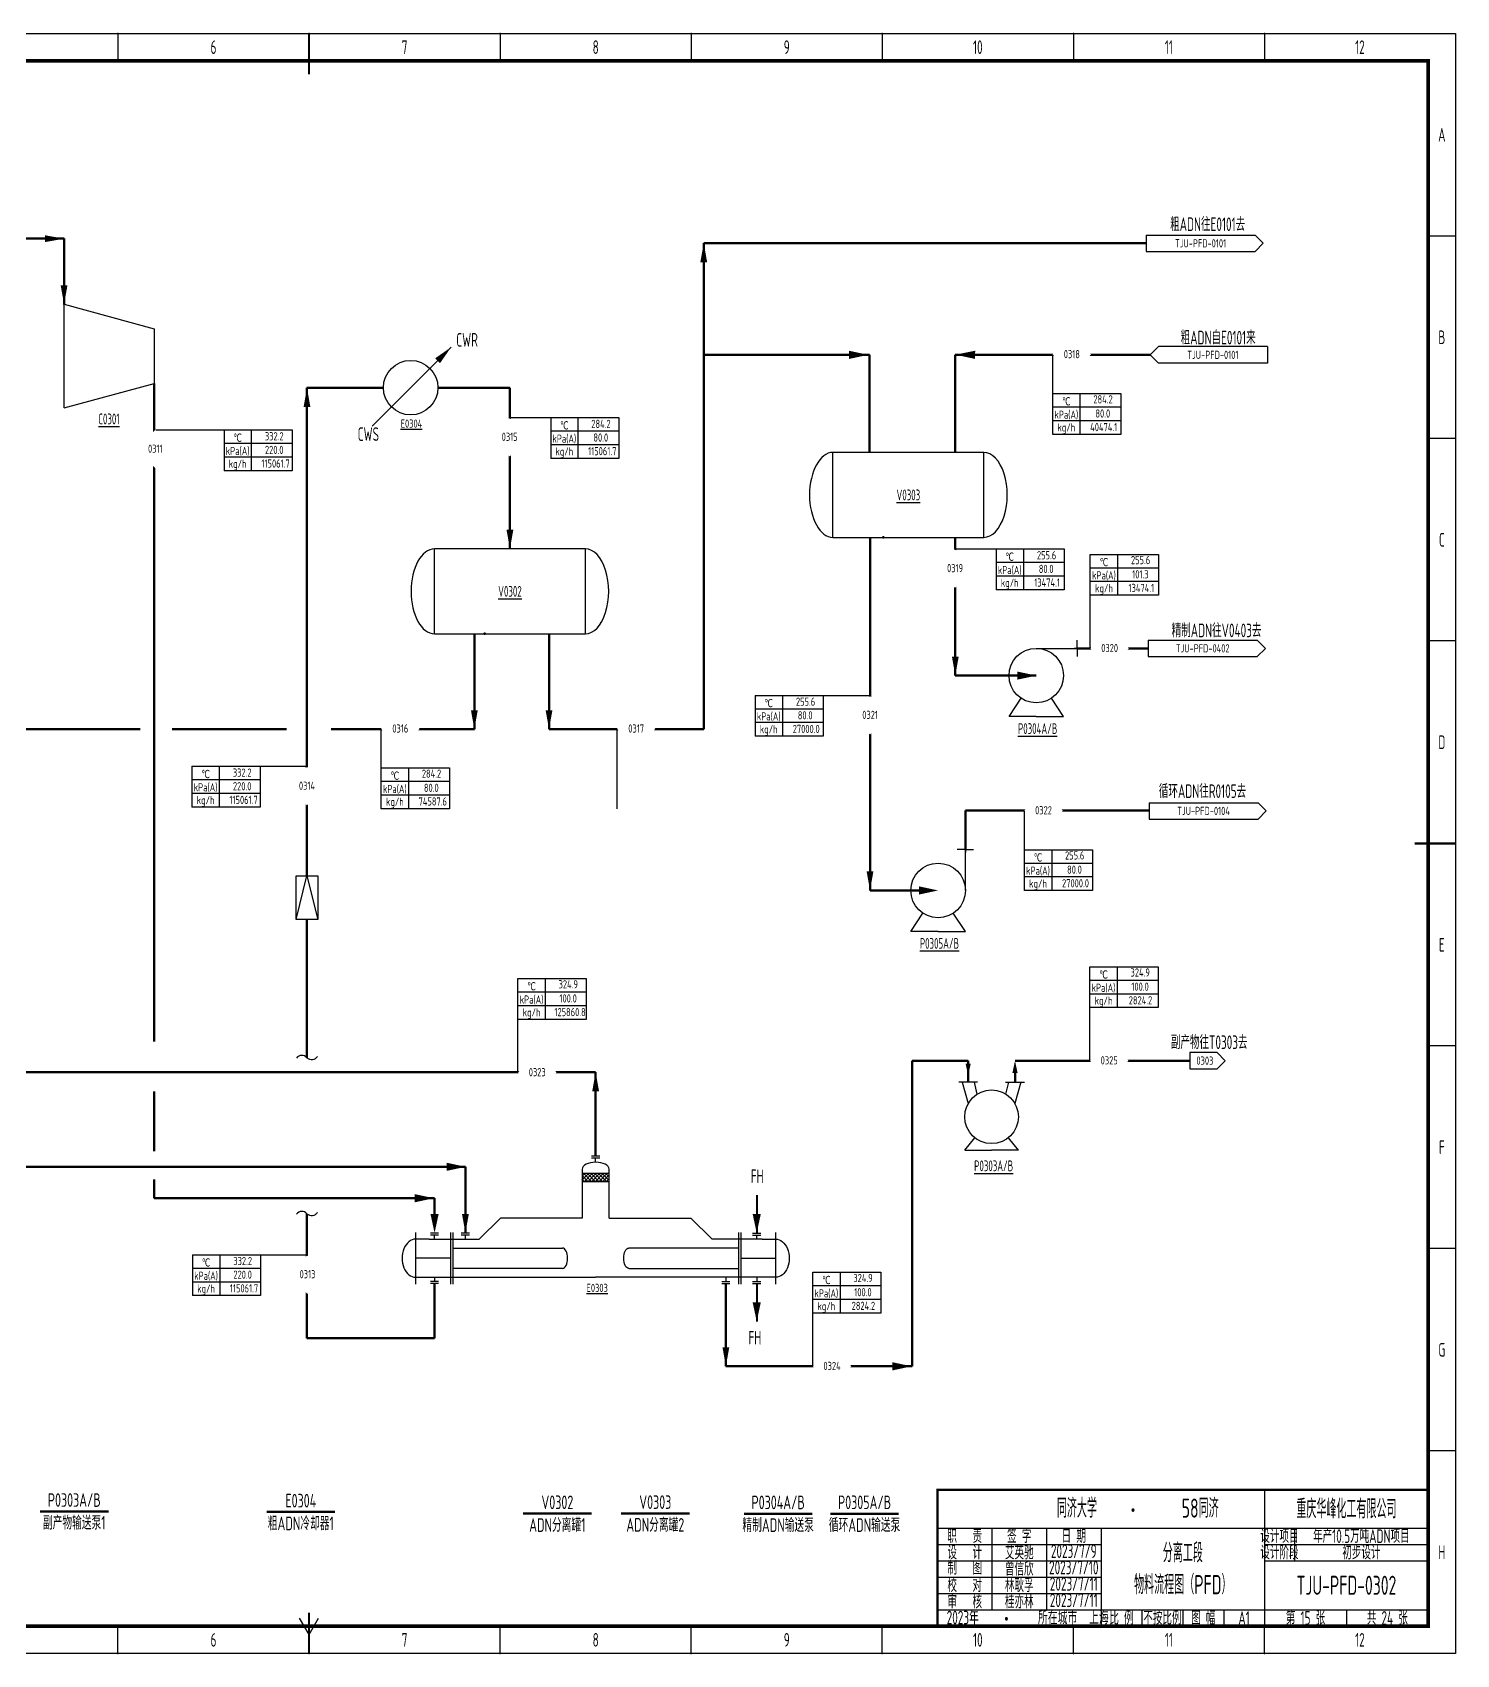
# Model space of a CAD drawing. Header units: millimetres. Extents: x 442 to 10185, y 1370 to 5122.
# Drawn here: x 2378 to 2900, y 2166 to 2761 of the extents above; entities that cross this region are included whole.
import ezdxf

# ---------------------------------------------------------------- set-up
doc = ezdxf.new("R2010")
doc.units = ezdxf.units.MM
doc.set_wipeout_variables(frame=1)
for name, color, linetype, lineweight in [('01-主物流线-粗实线', 132, 'Continuous', 80), ('03-设备外轮廓线-细实线', 7, 'Continuous', 25), ('04-设备内部件-细实线', 181, 'Continuous', 25), ('05-图框与标题栏', 7, 'Continuous', 25), ('05-设备外轮廓线', 7, 'Continuous', 25), ('06-公用工程-中、低压蒸汽与凝水回管', 14, 'Continuous', 40), ('06-箭头', 7, 'Continuous', 25), ('07-箭头', 7, 'Continuous', 25), ('08-进出物流标志', 7, 'Continuous', 25), ('09-文本', 7, 'Continuous', 25), ('10-流股代号', 21, 'Continuous', 25), ('11-阀门与管件', 102, 'Continuous', 25), ('12-设备位号线', 7, 'Continuous', 80), ('14-箭头', 7, 'Continuous', 25), ('15-物流表及物流信息标识', 7, 'Continuous', 25), ('16-其他', 7, 'Continuous', 25), ('17-文字（修改）', 7, 'Continuous', 15)]:
    doc.layers.add(name, color=color, linetype=linetype, lineweight=lineweight)
doc.layers.add('TITLE', color=7, linetype='Continuous')
doc.styles.add('3-gbcbig', font='gbenor.shx', dxfattribs={"width": 0.7, "height": 3, "bigfont": 'gbcbig.shx'})
doc.styles.add('5-gbcbig', font='gbenor.shx', dxfattribs={"width": 0.7, "height": 5, "bigfont": 'gbcbig.shx'})
doc.styles.add('7-gbcbig', font='gbenor.shx', dxfattribs={"width": 0.7, "height": 7, "bigfont": 'gbcbig.shx'})
doc.styles.get("Standard").update_dxf_attribs({"font": 'arial.ttf'})

# ---------------------------------------------------------------- blocks, each defined once
blk = doc.blocks.new('箭头')
at = {"layer": '07-箭头'}
blk.add_lwpolyline([(0, 0, 0, 2.5, 0), (-7, 0, 2.5, 2.5, 0)], format="xyseb", dxfattribs=at)

msp = doc.modelspace()

# ---------------------------------------------------------------- hatches: boundary and pattern name
at = {"layer": '04-设备内部件-细实线'}
h = msp.add_hatch(dxfattribs=at)
h.set_pattern_fill('ANSI37', color=256, scale=0.300018)
h.set_pattern_definition([(45, (2381.939, 1580.8853), (-0.6735603, 0.6735603), []), (135, (2381.939, 1580.8853), (-0.6735603, -0.6735603), [])])
h.paths.add_polyline_path([(2589.07, 2342.2), (2579.17, 2342.2), (2579.17, 2339.2), (2589.07, 2339.2)])

# ---------------------------------------------------------------- linework, layer by layer
for p, q in [((2671.14, 2575.48), (2726.51, 2575.48)), ((2525, 2540.12), (2580.36, 2540.12)), ((2760.74, 2534.79), (2759.61, 2534.79)), ((2719.73, 2461.01), (2719.73, 2459.89)), ((2812.06, 2386.56), (2802.06, 2386.56)), ((2802.06, 2386.56), (2802.06, 2380.56)), ((2815.06, 2383.56), (2812.06, 2386.56)), ((2802.06, 2380.56), (2812.06, 2380.56)), ((2812.06, 2380.56), (2815.06, 2383.56)), ((2724.23, 2375.69), (2717.29, 2375.69)), ((2718.58, 2375.68), (2720.82, 2367.94)), ((2724.1, 2371.35), (2723.09, 2375.68)), ((2734.48, 2375.69), (2741.41, 2375.69)), ((2734.6, 2371.35), (2735.62, 2375.68)), ((2740.12, 2375.68), (2737.88, 2367.94))]:
    msp.add_line(p, q)
for points in [[(2716.04, 2642.47, 0, 3, 0), (2723.32, 2642.41, 3, 3, 0)], [(2745.76, 2524.79, 0, 3, 0), (2738.76, 2524.79, 3, 3, 0)], [(2709.73, 2446.01, 0, 3, 0), (2702.73, 2446.01, 3, 3, 0)]]:
    msp.add_lwpolyline(points, format="xyseb")
at = {"layer": '01-主物流线-粗实线'}
for p, q in [((2253.52, 2685.01), (2389.14, 2685.01)), ((2389.14, 2685.01), (2389.14, 2660.92)), ((2623.77, 2600.74), (2623.77, 2683.38)), ((2623.77, 2683.38), (2785.88, 2683.38)), ((2623.77, 2642.41), (2684.61, 2642.41)), ((2684.61, 2642.41), (2684.61, 2606.62)), ((2787.52, 2642.41), (2716.04, 2642.41)), ((2716.04, 2642.41), (2716.04, 2606.62)), ((2422.13, 2631.94), (2422.13, 2390.57)), ((2478.24, 2630.31), (2506.28, 2630.31)), ((2478.24, 2451.41), (2478.24, 2630.31)), ((2526.28, 2630.36), (2552.68, 2630.35)), ((2552.68, 2571.26), (2552.68, 2630.35)), ((2623.77, 2505.11), (2623.77, 2600.74)), ((2684.76, 2575.48), (2684.76, 2446.01)), ((2716.04, 2575.48), (2716.04, 2524.79)), ((2539.63, 2540.12), (2539.63, 2505.11)), ((2567.02, 2540.12), (2567.02, 2505.11)), ((2760.74, 2534.79), (2786.78, 2534.79)), ((2716.04, 2524.79), (2745.74, 2524.79)), ((2755.74, 2524.88), (2755.74, 2524.88)), ((2755.74, 2524.86), (2755.78, 2524.86)), ((2417.04, 2505.11), (2354.34, 2505.11)), ((2470.72, 2505.11), (2428.81, 2505.11)), ((2433.97, 2505.11), (2428.81, 2505.11)), ((2539.63, 2505.11), (2487.08, 2505.11)), ((2567.02, 2505.11), (2623.77, 2505.11)), ((2719.73, 2461.01), (2719.73, 2475.29)), ((2719.73, 2475.29), (2787.11, 2475.29)), ((2684.76, 2446.01), (2702.73, 2446.01)), ((2719.73, 2446.1), (2719.73, 2446.1)), ((2719.73, 2446.08), (2719.77, 2446.08)), ((2478.24, 2384.68), (2478.24, 2435.41)), ((2584.12, 2379.39), (2299.97, 2379.39)), ((2584.12, 2348.58), (2584.12, 2379.39)), ((2700.27, 2383.56), (2720.76, 2383.56)), ((2700.27, 2271.52), (2700.27, 2383.56)), ((2720.76, 2375.69), (2720.76, 2383.56)), ((2737.94, 2383.56), (2802.06, 2383.56)), ((2737.94, 2375.69), (2737.94, 2380.58)), ((2422.13, 2372.23), (2422.13, 2350.36)), ((2253.52, 2344.68), (2536.35, 2344.68)), ((2536.35, 2320.4), (2536.35, 2344.68)), ((2422.13, 2340.05), (2422.13, 2333.16)), ((2422.13, 2333.16), (2525.04, 2333.16)), ((2525.04, 2333.16), (2525.04, 2327.4)), ((2478.24, 2281.84), (2478.24, 2327.47)), ((2525.04, 2301.9), (2525.04, 2281.84)), ((2631.89, 2301.84), (2631.89, 2271.52)), ((2525.04, 2281.84), (2478.24, 2281.84)), ((2631.89, 2271.52), (2700.27, 2271.52))]:
    msp.add_line(p, q, dxfattribs=at)
for p in [(2689.6, 2575.48), (2543.45, 2540.12)]:
    msp.add_point(p, dxfattribs=at)
at = {"layer": '03-设备外轮廓线-细实线'}
for p, q in [((2389.13, 2622.94), (2389.13, 2660.94)), ((2389.13, 2660.94), (2422.13, 2651.94)), ((2422.13, 2651.94), (2422.13, 2631.94)), ((2389.13, 2622.94), (2422.13, 2631.94)), ((2726.51, 2606.62), (2671.14, 2606.62)), ((2580.36, 2571.26), (2525, 2571.26)), ((2745.74, 2534.79), (2760.74, 2534.79)), ((2760.74, 2534.79), (2760.74, 2537.79)), ((2760.74, 2534.79), (2760.74, 2531.79)), ((2735.74, 2509.79), (2740.19, 2516.47)), ((2755.74, 2509.79), (2751.28, 2516.47)), ((2745.74, 2509.79), (2735.74, 2509.79)), ((2745.74, 2509.79), (2755.74, 2509.79)), ((2719.73, 2461.01), (2716.73, 2461.01)), ((2719.73, 2446.01), (2719.73, 2461.01)), ((2719.73, 2461.01), (2722.73, 2461.01)), ((2699.73, 2431.01), (2704.18, 2437.69)), ((2719.73, 2431.01), (2715.27, 2437.69)), ((2709.73, 2431.01), (2699.73, 2431.01)), ((2709.73, 2431.01), (2719.73, 2431.01)), ((2719.51, 2350.72), (2723.2, 2355.34)), ((2719.51, 2350.72), (2729.35, 2350.72)), ((2739.19, 2350.72), (2729.35, 2350.72)), ((2739.19, 2350.72), (2735.5, 2355.34)), ((2579.17, 2343.85), (2579.17, 2325.85)), ((2585.62, 2348.58), (2582.62, 2348.58)), ((2585.62, 2347.83), (2582.62, 2347.83)), ((2584.12, 2346.33), (2584.12, 2347.83)), ((2589.07, 2325.85), (2589.07, 2343.85)), ((2541.42, 2318.15), (2549.22, 2325.85)), ((2579.17, 2325.85), (2549.17, 2325.85)), ((2589.07, 2325.85), (2619.07, 2325.85)), ((2626.82, 2318.15), (2619.02, 2325.85)), ((2518.1, 2320.59), (2518.1, 2301.66)), ((2526.54, 2320.4), (2523.54, 2320.4)), ((2530.9, 2320.59), (2530.9, 2301.66)), ((2531.7, 2320.59), (2531.7, 2301.66)), ((2537.85, 2320.4), (2534.85, 2320.4)), ((2636.54, 2320.59), (2636.54, 2301.66)), ((2637.34, 2320.59), (2637.34, 2301.66)), ((2641.7, 2320.4), (2644.7, 2320.4)), ((2650.14, 2320.59), (2650.14, 2301.66)), ((2523.1, 2318.15), (2518.1, 2318.15)), ((2523.1, 2318.15), (2541.42, 2318.15)), ((2526.54, 2319.65), (2523.54, 2319.65)), ((2525.04, 2318.15), (2525.04, 2319.65)), ((2537.85, 2319.65), (2534.85, 2319.65)), ((2536.35, 2318.15), (2536.35, 2319.65)), ((2645.14, 2318.15), (2626.82, 2318.15)), ((2641.7, 2319.65), (2644.7, 2319.65)), ((2643.2, 2318.15), (2643.2, 2319.65)), ((2645.14, 2318.15), (2650.14, 2318.15)), ((2518.1, 2304.15), (2584.12, 2304.15)), ((2526.54, 2302.65), (2523.54, 2302.65)), ((2526.54, 2301.9), (2523.54, 2301.9)), ((2525.04, 2304.15), (2525.04, 2302.65)), ((2650.14, 2304.15), (2584.12, 2304.15)), ((2630.39, 2302.59), (2633.39, 2302.59)), ((2631.89, 2304.09), (2631.89, 2302.59)), ((2641.7, 2302.65), (2644.7, 2302.65)), ((2641.7, 2301.9), (2644.7, 2301.9)), ((2643.2, 2304.15), (2643.2, 2302.65)), ((2630.39, 2301.84), (2633.39, 2301.84))]:
    msp.add_line(p, q, dxfattribs=at)
for centre, radius in [((2745.74, 2524.79), 10), ((2709.73, 2446.01), 10), ((2729.35, 2363.02), 9.84)]:
    msp.add_circle(centre, radius, dxfattribs=at)
for centre, major_axis, ratio, start_param, end_param in [((2671.14, 2591.05), (0, -15.57), 0.550347, 3.141593, 6.283185), ((2726.51, 2591.05), (0, -15.57), 0.550347, 0, 3.141593), ((2525, 2555.69), (0, -15.57), 0.550347, 3.141593, 6.283185), ((2580.36, 2555.69), (0, -15.57), 0.550347, 0, 3.141593), ((2584.12, 2343.85), (-4.95, 0), 0.5, 3.141593, 6.283185), ((2518.1, 2311.15), (0, 7), 0.714286, 0, 3.141593)]:
    msp.add_ellipse(centre, major_axis=major_axis, ratio=ratio, start_param=start_param, end_param=end_param, dxfattribs=at)
at = {"layer": '03-设备外轮廓线-细实线', "extrusion": (0, 0, -1)}
msp.add_ellipse((2650.14, 2311.15), major_axis=(0, 7), ratio=0.714286, start_param=0, end_param=3.141593, dxfattribs=at)
at = {"layer": '04-设备内部件-细实线'}
for p, q in [((2671.14, 2575.48), (2671.14, 2606.62)), ((2726.51, 2575.48), (2726.51, 2606.62)), ((2525, 2540.12), (2525, 2571.26)), ((2580.36, 2540.12), (2580.36, 2571.26)), ((2589.07, 2342.2), (2579.17, 2342.2)), ((2589.07, 2339.2), (2579.17, 2339.2)), ((2531.7, 2314.9), (2571.95, 2314.9)), ((2636.54, 2314.9), (2596.28, 2314.9)), ((2530.9, 2311.15), (2518.1, 2311.15)), ((2637.34, 2311.15), (2650.14, 2311.15)), ((2571.95, 2307.4), (2531.7, 2307.4)), ((2596.28, 2307.4), (2636.54, 2307.4))]:
    msp.add_line(p, q, dxfattribs=at)
msp.add_ellipse((2571.95, 2311.15), major_axis=(0, 3.75), ratio=0.5, start_param=3.141593, end_param=6.283185, dxfattribs=at)
at = {"layer": '04-设备内部件-细实线', "extrusion": (0, 0, -1)}
msp.add_ellipse((2596.28, 2311.15), major_axis=(0, 3.75), ratio=0.5, start_param=3.141593, end_param=6.283185, dxfattribs=at)
at = {"layer": '05-图框与标题栏'}
for p, q in [((2408.92, 2760.23), (2408.92, 2750.23)), ((2549.09, 2760.23), (2549.09, 2750.23)), ((2619.17, 2760.23), (2619.17, 2750.23)), ((2689.25, 2760.23), (2689.25, 2750.23)), ((2759.34, 2760.23), (2759.34, 2750.23)), ((2829.42, 2760.23), (2829.42, 2750.23)), ((2899.5, 2685.98), (2889.5, 2685.98)), ((2899.5, 2611.73), (2889.5, 2611.73)), ((2899.5, 2537.48), (2889.5, 2537.48)), ((2899.5, 2388.98), (2889.5, 2388.98)), ((2899.5, 2314.73), (2889.5, 2314.73)), ((2899.5, 2240.48), (2889.5, 2240.48)), ((2829.5, 2226.23), (2829.5, 2176.23)), ((2709.5, 2212.23), (2889.5, 2212.23)), ((2729.5, 2212.23), (2729.5, 2182.23)), ((2749.5, 2212.23), (2749.5, 2182.23)), ((2769.5, 2212.23), (2769.5, 2176.23)), ((2840.5, 2212.23), (2840.5, 2200.23)), ((2709.5, 2206.23), (2769.5, 2206.23)), ((2829.5, 2206.23), (2889.5, 2206.23)), ((2709.5, 2200.23), (2769.5, 2200.23)), ((2829.5, 2200.23), (2889.5, 2200.23)), ((2709.5, 2194.23), (2769.5, 2194.23)), ((2709.5, 2188.23), (2769.5, 2188.23)), ((2479, 2173.23), (2475.54, 2179.23)), ((2479, 2173.23), (2482.47, 2179.23)), ((2709.5, 2182.23), (2889.5, 2182.23)), ((2784.5, 2182.23), (2784.5, 2176.23)), ((2799.5, 2182.23), (2799.5, 2176.23)), ((2814.5, 2182.23), (2814.5, 2176.23)), ((2859.5, 2182.23), (2859.5, 2176.23)), ((2408.92, 2166.23), (2408.92, 2176.23)), ((2549.09, 2166.23), (2549.09, 2176.23)), ((2619.17, 2166.23), (2619.17, 2176.23)), ((2689.25, 2166.23), (2689.25, 2176.23)), ((2759.34, 2166.23), (2759.34, 2176.23)), ((2829.42, 2166.23), (2829.42, 2176.23))]:
    msp.add_line(p, q, dxfattribs=at)
at = {"layer": '05-图框与标题栏', "const_width": 0.8}
for points in [[(2479, 2760.23), (2479, 2745.23)], [(2899.5, 2463.23), (2884.5, 2463.23)], [(2889.5, 2226.23), (2709.5, 2226.23), (2709.5, 2176.23)], [(2479, 2166.23), (2479, 2181.23)]]:
    msp.add_lwpolyline(points, dxfattribs=at)
at = {"layer": '05-图框与标题栏', "const_width": 1.4}
msp.add_lwpolyline([(2083.5, 2750.23), (2083.5, 2176.23), (2889.5, 2176.23), (2889.5, 2750.23)], close=True, dxfattribs=at)
at = {"layer": '05-图框与标题栏'}
for p in [(2408.92, 2760.23), (2408.92, 2760.23), (2408.92, 2760.23), (2479, 2760.23), (2479, 2760.23), (2479, 2760.23), (2549.09, 2760.23), (2549.09, 2760.23), (2549.09, 2760.23), (2619.17, 2760.23), (2619.17, 2760.23), (2619.17, 2760.23), (2689.25, 2760.23), (2689.25, 2760.23), (2689.25, 2760.23), (2759.34, 2760.23), (2759.34, 2760.23), (2759.34, 2760.23), (2829.42, 2760.23), (2829.42, 2760.23), (2829.42, 2760.23), (2899.5, 2685.98), (2899.5, 2611.73), (2899.5, 2537.48), (2899.5, 2463.23), (2899.5, 2388.98), (2899.5, 2314.73), (2899.5, 2240.48), (2408.92, 2166.23), (2479, 2166.23), (2549.09, 2166.23), (2619.17, 2166.23), (2689.25, 2166.23), (2759.34, 2166.23), (2829.42, 2166.23)]:
    msp.add_point(p, dxfattribs=at)
at = {"layer": '05-设备外轮廓线'}
msp.add_line((2531.12, 2645.22), (2502.13, 2616.23), dxfattribs=at)
msp.add_lwpolyline([(2531.12, 2645.22, 0, 2.5, 0), (2526.17, 2640.27, 2.5, 2.5, 0)], format="xyseb", dxfattribs=at)
msp.add_circle((2516.28, 2630.38), 10, dxfattribs=at)
at = {"layer": '06-公用工程-中、低压蒸汽与凝水回管'}
for p, q in [((2643.2, 2334.29), (2643.2, 2320.4)), ((2643.2, 2301.9), (2643.2, 2288.01))]:
    msp.add_line(p, q, dxfattribs=at)
at = {"layer": '06-箭头'}
for points in [[(2684.08, 2642.41, 0, 3, 0), (2677.08, 2642.41, 3, 3, 0)], [(2720.76, 2378.09, 0, 1.91, 0), (2720.76, 2382.55, 1.91, 1.91, 0)], [(2737.94, 2383.56, 0, 1.91, 0), (2737.94, 2379.1, 1.91, 1.91, 0)], [(2536.43, 2344.68, 0, 3, 0), (2529.43, 2344.68, 3, 3, 0)], [(2524.76, 2333.16, 0, 3, 0), (2517.76, 2333.16, 3, 3, 0)], [(2699.98, 2271.52, 0, 3, 0), (2692.98, 2271.52, 3, 3, 0)]]:
    msp.add_lwpolyline(points, format="xyseb", dxfattribs=at)
at = {"layer": '08-进出物流标志'}
for p, q in [((2786, 2686.32), (2826, 2686.32)), ((2786, 2686.32), (2786, 2680.32)), ((2829, 2683.32), (2826, 2686.32)), ((2829, 2683.32), (2826, 2680.32)), ((2786, 2680.32), (2826, 2680.32)), ((2787.52, 2642.41), (2790.52, 2645.41)), ((2787.52, 2642.41), (2790.52, 2639.41)), ((2830.52, 2645.41), (2790.52, 2645.41)), ((2830.52, 2645.41), (2830.52, 2639.41)), ((2830.52, 2639.41), (2790.52, 2639.41)), ((2786.78, 2537.79), (2826.78, 2537.79)), ((2786.78, 2537.79), (2786.78, 2531.79)), ((2829.78, 2534.79), (2826.78, 2537.79)), ((2829.78, 2534.79), (2826.78, 2531.79)), ((2786.78, 2531.79), (2826.78, 2531.79)), ((2787.11, 2478.19), (2827.11, 2478.19)), ((2787.11, 2478.19), (2787.11, 2472.19)), ((2830.11, 2475.19), (2827.11, 2478.19)), ((2830.11, 2475.19), (2827.11, 2472.19)), ((2787.11, 2472.19), (2827.11, 2472.19))]:
    msp.add_line(p, q, dxfattribs=at)
at = {"layer": '11-阀门与管件'}
for p, q in [((2474.24, 2451.41), (2482.24, 2451.41)), ((2474.24, 2435.41), (2474.24, 2451.41)), ((2474.24, 2435.41), (2478.24, 2451.41)), ((2478.24, 2451.41), (2482.24, 2435.41)), ((2482.24, 2451.41), (2482.24, 2435.41)), ((2482.24, 2435.41), (2474.24, 2435.41))]:
    msp.add_line(p, q, dxfattribs=at)
at = {"layer": '12-设备位号线'}
for p, q in [((2405.39, 2218.33), (2380.39, 2218.33)), ((2488.47, 2218.1), (2463.47, 2218.1)), ((2582.58, 2217.51), (2557.58, 2217.51)), ((2618.5, 2217.57), (2593.5, 2217.57)), ((2663.57, 2217.48), (2638.57, 2217.48)), ((2695.26, 2217.48), (2670.26, 2217.48))]:
    msp.add_line(p, q, dxfattribs=at)
at = {"layer": '14-箭头'}
for points in [[(2525.04, 2320.4, 0, 3, 0), (2525.04, 2327.4, 3, 3, 0)], [(2643.2, 2320.4, 0, 3, 0), (2643.2, 2327.4, 3, 3, 0)], [(2643.2, 2288.01, 0, 3, 0), (2643.2, 2295.01, 3, 3, 0)]]:
    msp.add_lwpolyline(points, format="xyseb", dxfattribs=at)
at = {"layer": '15-物流表及物流信息标识'}
for p, q in [((2751.78, 2628.2), (2776.78, 2628.2)), ((2776.78, 2623.2), (2751.78, 2623.2)), ((2761.78, 2628.2), (2761.78, 2613.2)), ((2776.78, 2628.2), (2776.78, 2613.2)), ((2567.64, 2619.39), (2567.64, 2604.39)), ((2567.64, 2619.39), (2592.64, 2619.39)), ((2577.64, 2619.39), (2577.64, 2604.39)), ((2592.64, 2619.39), (2592.64, 2604.39)), ((2776.78, 2618.2), (2751.78, 2618.2)), ((2447.81, 2614.86), (2447.81, 2599.86)), ((2447.81, 2614.86), (2472.81, 2614.86)), ((2457.81, 2614.86), (2457.81, 2599.86)), ((2472.81, 2614.86), (2472.81, 2599.86)), ((2592.64, 2614.39), (2567.64, 2614.39)), ((2776.78, 2613.2), (2751.78, 2613.2)), ((2472.81, 2609.86), (2447.81, 2609.86)), ((2592.64, 2609.39), (2567.64, 2609.39)), ((2472.81, 2604.86), (2447.81, 2604.86)), ((2472.81, 2599.86), (2447.81, 2599.86)), ((2592.64, 2604.39), (2567.64, 2604.39)), ((2731.01, 2571.22), (2731.01, 2556.22)), ((2731.01, 2571.22), (2756.01, 2571.22)), ((2741.01, 2571.22), (2741.01, 2556.22)), ((2756.01, 2571.22), (2756.01, 2556.22)), ((2756.01, 2566.22), (2731.01, 2566.22)), ((2765.57, 2569.24), (2790.57, 2569.24)), ((2790.57, 2564.24), (2765.57, 2564.24)), ((2775.57, 2569.24), (2775.57, 2554.24)), ((2790.57, 2569.24), (2790.57, 2554.24)), ((2756.01, 2561.22), (2731.01, 2561.22)), ((2790.57, 2559.24), (2765.57, 2559.24)), ((2756.01, 2556.22), (2731.01, 2556.22)), ((2790.57, 2554.24), (2765.57, 2554.24)), ((2642.61, 2517.54), (2642.61, 2502.54)), ((2652.61, 2517.54), (2652.61, 2502.54)), ((2667.61, 2517.54), (2667.61, 2502.54)), ((2667.61, 2512.54), (2642.61, 2512.54)), ((2667.61, 2507.54), (2642.61, 2507.54)), ((2667.61, 2502.54), (2642.61, 2502.54)), ((2436.06, 2491.53), (2436.06, 2476.53)), ((2461.06, 2486.53), (2436.06, 2486.53)), ((2446.06, 2491.53), (2446.06, 2476.53)), ((2461.06, 2491.53), (2461.06, 2476.53)), ((2505.47, 2490.93), (2530.47, 2490.93)), ((2515.47, 2490.93), (2515.47, 2475.93)), ((2530.47, 2490.93), (2530.47, 2475.93)), ((2461.06, 2481.53), (2436.06, 2481.53)), ((2530.47, 2485.93), (2505.47, 2485.93)), ((2530.47, 2480.93), (2505.47, 2480.93)), ((2461.06, 2476.53), (2436.06, 2476.53)), ((2530.47, 2475.93), (2505.47, 2475.93)), ((2741.39, 2460.95), (2766.39, 2460.95)), ((2751.39, 2460.95), (2751.39, 2445.95)), ((2766.39, 2460.95), (2766.39, 2445.95)), ((2766.39, 2455.95), (2741.39, 2455.95)), ((2766.39, 2450.95), (2741.39, 2450.95)), ((2766.39, 2445.95), (2741.39, 2445.95)), ((2765.4, 2418.03), (2790.4, 2418.03)), ((2775.4, 2418.03), (2775.4, 2403.03)), ((2790.4, 2418.03), (2790.4, 2403.03)), ((2555.62, 2413.71), (2580.62, 2413.71)), ((2565.62, 2413.71), (2565.62, 2398.71)), ((2580.62, 2413.71), (2580.62, 2398.71)), ((2790.4, 2413.03), (2765.4, 2413.03)), ((2580.62, 2408.71), (2555.62, 2408.71)), ((2580.62, 2403.71), (2555.62, 2403.71)), ((2790.4, 2408.03), (2765.4, 2408.03)), ((2790.4, 2403.03), (2765.4, 2403.03)), ((2580.62, 2398.71), (2555.62, 2398.71)), ((2436.23, 2312.43), (2436.23, 2297.43)), ((2446.23, 2312.43), (2446.23, 2297.43)), ((2461.23, 2312.43), (2461.23, 2297.43)), ((2461.23, 2307.43), (2436.23, 2307.43)), ((2461.23, 2302.43), (2436.23, 2302.43)), ((2663.75, 2306), (2688.75, 2306)), ((2673.75, 2306), (2673.75, 2291)), ((2688.75, 2306), (2688.75, 2291)), ((2461.23, 2297.43), (2436.23, 2297.43)), ((2688.75, 2301), (2663.75, 2301)), ((2688.75, 2296), (2663.75, 2296)), ((2688.75, 2291), (2663.75, 2291))]:
    msp.add_line(p, q, dxfattribs=at)
at = {"layer": '16-其他'}
for centre, start, end in [((2476.36, 2382.99), 42.00113, 142.00113), ((2479.97, 2386.53), 227.00113, 327.00113), ((2476.36, 2325.78), 42.00113, 142.00113), ((2479.97, 2329.32), 227.00113, 327.00113)]:
    msp.add_arc(centre, 2.53, start, end, dxfattribs=at)
at = {"layer": 'TITLE'}
for p, q in [((2058.5, 2760.23), (2899.5, 2760.23)), ((2899.5, 2760.23), (2899.5, 2166.23)), ((2899.5, 2166.23), (2058.5, 2166.23))]:
    msp.add_line(p, q, dxfattribs=at)

# ---------------------------------------------------------------- block references
at = {"layer": '07-箭头'}
msp.add_blockref('箭头', (2389.14, 2685), dxfattribs=at)
for p, rotation in [((2623.77, 2683.38), 90), ((2389.14, 2660.92), 270), ((2478.24, 2630.26), 90), ((2552.68, 2571.26), 270), ((2716.04, 2524.79), 270), ((2539.63, 2505.11), 270), ((2567.02, 2505.11), 270), ((2684.76, 2446.01), 270), ((2584.12, 2379.39), 90), ((2536.35, 2320.4), 270), ((2631.89, 2271.52), 270)]:
    msp.add_blockref('箭头', p, dxfattribs=dict(at, rotation=rotation))

# ---------------------------------------------------------------- texts
at = {"color": 5, "char_height": 5, "width": 65.9276, "attachment_point": 5, "style": '5-gbcbig'}
for s, insert in [('CWR', (2536.97, 2647.91)), ('CWS', (2500.76, 2613.35))]:
    msp.add_mtext(s, dxfattribs=dict(at, insert=insert))
at = {"attachment_point": 5, "style": '3-gbcbig'}
for s, width, gutter_width, heights, insert, char_height in [('{\\LC0301}', 16.7749, 46.14, [16.01], (2405.6, 2618.91), 3.955), ('{\\LE0304}', 12.7249, 35, [12.14], (2516.56, 2617.2), 3), ('{\\LV0303}', 16.7749, 46.14, [16.01], (2698.82, 2591.05), 3.955), ('{\\LV0302}', 16.7749, 46.14, [16.01], (2552.68, 2555.69), 3.955), ('{\\LP0304A/B}', 16.7749, 46.14, [16.01], (2746.24, 2505.36), 3.9548), ('{\\LP0305A/B}', 16.7749, 46.14, [16.01], (2710.22, 2426.58), 3.9548), ('{\\LP0303A/B}', 16.7749, 46.14, [16.01], (2730.11, 2345.03), 3.9548), ('{\\LE0303}', 12.7249, 35, [12.14], (2584.68, 2300.28), 3)]:
    msp.add_mtext_dynamic_manual_height_columns(s, width=width, gutter_width=gutter_width, heights=heights, dxfattribs=dict(at, insert=insert, char_height=char_height))
at = {"color": 1, "char_height": 5, "width": 65.9276, "attachment_point": 5, "style": '5-gbcbig'}
for insert in [(2643.38, 2341.21), (2642.53, 2281.99)]:
    msp.add_mtext('FH', dxfattribs=dict(at, insert=insert))
at = {"layer": '05-图框与标题栏', "attachment_point": 5}
for s, width, heights, insert, char_height, style in [('6', 70.0833, [0], (2443.96, 2755.23), 5, '5-gbcbig'), ('7', 70.0833, [0], (2514.05, 2755.23), 5, '5-gbcbig'), ('8', 70.0833, [0], (2584.13, 2755.23), 5, '5-gbcbig'), ('9', 70.0833, [0], (2654.21, 2755.23), 5, '5-gbcbig'), ('10', 70.0833, [0], (2724.3, 2755.23), 5, '5-gbcbig'), ('11', 70.0833, [0], (2794.38, 2755.23), 5, '5-gbcbig'), ('12', 70.0833, [0], (2864.46, 2755.23), 5, '5-gbcbig'), ('A', 10, [0], (2894.5, 2723.1), 5, '5-gbcbig'), ('B', 10, [0], (2894.5, 2648.85), 5, '5-gbcbig'), ('C', 10, [0], (2894.5, 2574.6), 5, '5-gbcbig'), ('D', 10, [0], (2894.5, 2500.35), 5, '5-gbcbig'), ('E', 10, [0], (2894.5, 2426.1), 5, '5-gbcbig'), ('F', 10, [0], (2894.5, 2351.85), 5, '5-gbcbig'), ('G', 10, [0], (2894.5, 2277.6), 5, '5-gbcbig'), ('重庆华峰化工有限公司', 60, [0], (2859.5, 2219.23), 7, '7-gbcbig'), ('职   责', 20, [0], (2719.5, 2209.23), 5, '5-gbcbig'), ('签 字', 20, [0], (2739.5, 2209.23), 5, '5-gbcbig'), ('日 期', 20, [0], (2759.5, 2209.23), 5, '5-gbcbig'), ('设计项目', 15, [0], (2834.95, 2209.23), 5, '5-gbcbig'), ('设   计', 20, [0], (2719.5, 2203.23), 5, '5-gbcbig'), ('艾英驰', 20, [0], (2739.5, 2203.23), 5, '5-gbcbig'), ('2023/7/9', 20, [0], (2759.5, 2203.73), 5, '5-gbcbig'), ('设计阶段', 15, [0], (2834.95, 2203.23), 5, '5-gbcbig'), ('H', 10, [0], (2894.5, 2203.35), 5, '5-gbcbig'), ('制   图', 20, [0], (2719.5, 2197.59), 5, '5-gbcbig'), ('曾信欣', 20, [0], (2739.5, 2197.23), 5, '5-gbcbig'), ('2023/7/10', 20, [0], (2759.5, 2197.73), 5, '5-gbcbig'), ('校   对', 20, [0], (2719.5, 2191.23), 5, '5-gbcbig'), ('林耿孚', 20, [0], (2739.5, 2191.23), 5, '5-gbcbig'), ('2023/7/11', 20, [0], (2759.5, 2191.73), 5, '5-gbcbig'), ('TJU-PFD-0302', 60, [12.52], (2859.5, 2191.23), 7, '7-gbcbig'), ('审   核', 20, [0], (2719.5, 2185.23), 5, '5-gbcbig'), ('桂亦林', 20, [0], (2739.5, 2185.23), 5, '5-gbcbig'), ('2023/7/11', 20, [0], (2759.5, 2185.73), 5, '5-gbcbig'), ('比 例', 15, [0], (2777, 2179.23), 5, '5-gbcbig'), ('不按比例', 15, [0], (2792, 2179.23), 5, '5-gbcbig'), ('图 幅', 15, [0], (2807, 2179.23), 5, '5-gbcbig'), ('A1', 14.9167, [0], (2821.96, 2179.23), 5, '5-gbcbig'), ('第 15 张', 30, [0], (2844.5, 2179.23), 5, '5-gbcbig'), ('共 24 张', 30, [0], (2874.5, 2179.23), 5, '5-gbcbig'), ('6', 70.0833, [0], (2443.96, 2171.23), 5, '5-gbcbig'), ('7', 70.0833, [0], (2514.05, 2171.23), 5, '5-gbcbig'), ('8', 70.0833, [0], (2584.13, 2171.23), 5, '5-gbcbig'), ('9', 70.0833, [0], (2654.21, 2171.23), 5, '5-gbcbig'), ('10', 70.0833, [0], (2724.3, 2171.23), 5, '5-gbcbig'), ('11', 70.0833, [0], (2794.38, 2171.23), 5, '5-gbcbig'), ('12', 70.0833, [0], (2864.46, 2171.23), 5, '5-gbcbig')]:
    msp.add_mtext_dynamic_manual_height_columns(s, width=width, gutter_width=25, heights=heights, dxfattribs=dict(at, insert=insert, char_height=char_height, style=style))
at = {"layer": '05-图框与标题栏'}
for s, insert, char_height, width, attachment_point, style in [('\\pi5.78018;同济大学             ', (2747.53, 2219.5), 7, 32.2593, 4, '7-gbcbig'), ('58同济          ', (2805.87, 2219.5), 7, 32.2593, 5, '7-gbcbig'), (' 2023{\\W0.8;年          所在城市  上海}', (2710.98, 2179.38), 5, 67.5295, 4, '5-gbcbig'), ('{\\fFangSong|b0|i0|c134|p49;\\W0.8;·}', (2732.07, 2181.36), 5, 18.9039, 1, '5-gbcbig')]:
    msp.add_mtext(s, dxfattribs=dict(at, insert=insert, char_height=char_height, width=width, attachment_point=attachment_point, style=style))
at = {"layer": '05-图框与标题栏', "insert": (2778.5, 2221.23), "char_height": 5, "width": 31.5065, "attachment_point": 1}
msp.add_mtext('{\\fFangSong|b0|i0|c134|p49;\\W0.8;·}', dxfattribs=at)
at = {"layer": '09-文本'}
for s, width, gutter_width, heights, insert, char_height, attachment_point, style in [('粗ADN往E0101去', 40, 12.5, [0], (2822.37, 2690.29), 5, 6, '5-gbcbig'), ('TJU-PFD-0101', 40, 12.5, [0], (2806, 2683.32), 3, 5, '3-gbcbig'), ('粗ADN自E0101来', 40, 12.5, [0], (2826.23, 2648.72), 5, 6, '5-gbcbig'), ('TJU-PFD-0101', 40, 12.5, [0], (2810.52, 2642.41), 3, 5, '3-gbcbig'), ('精制ADN往V0403去', 40, 12.5, [0], (2828.34, 2541.36), 5, 6, '5-gbcbig'), ('TJU-PFD-0402', 40, 12.5, [0], (2806.78, 2534.79), 3, 5, '3-gbcbig'), ('循环ADN往R0105去', 40, 12.5, [0], (2822.74, 2482.39), 5, 6, '5-gbcbig'), ('TJU-PFD-0104', 40, 12.5, [0], (2807.11, 2475.19), 3, 5, '3-gbcbig'), ('\\pi8.65075;副产物往T0303去', 40, 12.5, [5.33], (2786.45, 2390.33), 5, 4, '5-gbcbig'), ('0303', 40, 12.5, [0], (2807.59, 2383.62), 3, 5, '3-gbcbig'), ('{\\W0.75;P0303A/B\\P\\A1;副产物输送泵1}', 59.0038, 12.5, [0], (2392.89, 2218.3), 5, 5, '5-gbcbig'), ('{\\W0.75;E0304}\\P{\\A1;\\W0.75;粗ADN冷却器1}', 59.0038, 12.5, [13.77], (2475.97, 2218.08), 5, 5, '5-gbcbig'), ('{\\W0.75;V0302\\P\\A1;ADN分离罐1}', 59.0038, 12.5, [13.77], (2570.08, 2217.48), 5, 5, '5-gbcbig'), ('\\pt45,55;{\\W0.75;V0303\\P\\A1;ADN分离罐2}', 59.0038, 12.5, [13.77], (2606, 2217.54), 5, 5, '5-gbcbig'), ('{\\W0.75;P0304A/B}\\P{\\A1;\\W0.75;精制ADN输送泵}', 59.0038, 12.5, [13.77], (2651.07, 2217.45), 5, 5, '5-gbcbig'), ('{\\W0.75;P0305A/B}\\P{\\A1;\\W0.75;循环ADN输送泵}', 59.0038, 12.5, [13.77], (2682.76, 2217.45), 5, 5, '5-gbcbig'), ('分离工段\\P物料流程图（PFD）', 60, 12.5, [0], (2799.5, 2197.23), 7, 5, '7-gbcbig'), ('年产10.5万吨ADN项目', 49.0599, 35, [0], (2864.97, 2209.23), 5, 5, '5-gbcbig'), ('初步设计', 48.9999, 12.5, [0], (2865, 2203.23), 5, 5, '5-gbcbig')]:
    msp.add_mtext_dynamic_manual_height_columns(s, width=width, gutter_width=gutter_width, heights=heights, dxfattribs=dict(at, insert=insert, char_height=char_height, attachment_point=attachment_point, style=style))
at = {"layer": '15-物流表及物流信息标识', "char_height": 3, "style": '3-gbcbig'}
for s, width, insert, attachment_point in [('℃', 10, (2756.78, 2625.35), 5), ('℃', 10, (2572.64, 2616.54), 5), ('\\pi4.88773;284.2', 15, (2577.64, 2618.59), 1), ('kPa(A)', 10, (2756.78, 2620.35), 5), ('kg/h', 10, (2756.78, 2615.35), 5), ('\\pi3.7375;40474.1', 15, (2761.78, 2617.4), 1), ('℃', 10, (2452.81, 2612.01), 5), ('\\pi4.99745;332.2', 15, (2457.81, 2614.06), 1), ('kPa(A)', 10, (2572.64, 2611.54), 5), ('\\pi5.66181;80.0', 15, (2577.64, 2613.59), 1), ('kPa(A)', 10, (2452.81, 2607.01), 5), ('\\pi5.02709;220.0', 15, (2457.81, 2609.06), 1), ('kg/h', 10, (2572.64, 2606.54), 5), ('\\pi3.7375;115061.7', 15, (2577.64, 2608.59), 1), ('kg/h', 10, (2452.81, 2602.01), 5), ('\\pi3.7375;115061.7', 15, (2457.81, 2604.06), 1), ('℃', 10, (2736.01, 2568.37), 5), ('\\pi4.98438;255.6', 15, (2741.01, 2570.42), 1), ('kPa(A)', 10, (2736.01, 2563.37), 5), ('\\pi5.66181;80.0', 15, (2741.01, 2565.42), 1), ('℃', 10, (2770.57, 2566.39), 5), ('kg/h', 10, (2736.01, 2558.37), 5), ('\\pi4;13474.1', 15, (2741.01, 2560.42), 1), ('kPa(A)', 10, (2770.57, 2561.39), 5), ('kg/h', 10, (2770.57, 2556.39), 5), ('\\pi4;13474.1', 15, (2775.57, 2558.44), 1), ('℃', 10, (2647.61, 2514.69), 5), ('\\pi4.98438;255.6', 15, (2652.61, 2516.74), 1), ('kPa(A)', 10, (2647.61, 2509.69), 5), ('\\pi5.66181;80.0', 15, (2652.61, 2511.74), 1), ('kg/h', 10, (2647.61, 2504.69), 5), ('\\pi3.80209;27000.0', 15, (2652.61, 2506.74), 1), ('℃', 10, (2441.06, 2488.68), 5), ('\\pi4.99745;332.2', 15, (2446.06, 2490.73), 1), ('℃', 10, (2510.47, 2488.08), 5), ('kPa(A)', 10, (2441.06, 2483.68), 5), ('kg/h', 10, (2441.06, 2478.68), 5), ('\\pi3.7375;115061.7', 15, (2446.06, 2480.73), 1), ('\\pi5.02709;220.0', 15, (2446.06, 2485.73), 1), ('kPa(A)', 10, (2510.47, 2483.08), 5), ('kg/h', 10, (2510.47, 2478.08), 5), ('\\pi3.69409;74587.6', 15, (2515.47, 2480.14), 1), ('℃', 10, (2746.39, 2458.1), 5), ('kPa(A)', 10, (2746.39, 2453.1), 5), ('kg/h', 10, (2746.39, 2448.1), 5), ('\\pi3.80209;27000.0', 15, (2751.39, 2450.15), 1), ('℃', 10, (2770.4, 2415.18), 5), ('℃', 10, (2560.62, 2410.86), 5), ('kPa(A)', 10, (2770.4, 2410.18), 5), ('kPa(A)', 10, (2560.62, 2405.86), 5), ('kg/h', 10, (2770.4, 2405.18), 5), ('\\pi4.27523;2824.2', 15, (2775.4, 2407.23), 1), ('kg/h', 10, (2560.62, 2400.86), 5), ('\\pi3.3875;125860.8', 15, (2565.62, 2402.91), 1), ('℃', 10, (2441.23, 2309.58), 5), ('\\pi4.99745;332.2', 15, (2446.23, 2311.63), 1), ('kPa(A)', 10, (2441.23, 2304.58), 5), ('\\pi5.02709;220.0', 15, (2446.23, 2306.63), 1), ('℃', 10, (2668.75, 2303.15), 5), ('kg/h', 10, (2441.23, 2299.58), 5), ('\\pi3.7375;115061.7', 15, (2446.23, 2301.63), 1), ('kPa(A)', 10, (2668.75, 2298.15), 5), ('kg/h', 10, (2668.75, 2293.15), 5), ('\\pi4.27523;2824.2', 15, (2673.75, 2295.2), 1)]:
    msp.add_mtext_dynamic_manual_height_columns(s, width=width, gutter_width=25, heights=[0], dxfattribs=dict(at, insert=insert, attachment_point=attachment_point))
at = {"layer": '17-文字（修改）', "char_height": 3, "attachment_point": 1, "style": '3-gbcbig'}
for s, insert in [('284.2', (2766.69, 2627.6)), ('\\pi5.66181;80.0', (2761.78, 2622.4)), ('255.6', (2780.48, 2568.64)), ('\\pi5.36376;101.3', (2775.57, 2563.44)), ('284.2', (2520.38, 2490.34)), ('\\pi5.66181;80.0', (2515.47, 2485.14)), ('255.6', (2756.3, 2460.35)), ('\\pi5.66181;80.0', (2751.39, 2455.15)), ('324.9', (2780.31, 2417.43)), ('324.9', (2570.53, 2413.11)), ('\\pi5.22431;100.0', (2775.4, 2412.23)), ('\\pi5.22431;100.0', (2565.62, 2407.91)), ('324.9', (2678.65, 2305.4)), ('\\pi5.22431;100.0', (2673.75, 2300.2))]:
    msp.add_mtext_dynamic_manual_height_columns(s, width=15, gutter_width=25, heights=[0], dxfattribs=dict(at, insert=insert))

# ---------------------------------------------------------------- next in the draw order: wipeouts: each hides what was drawn before it
for points in [[(2751.7, 2642.54), (2758.77, 2650.05), (2765.84, 2642.54), (2758.77, 2635.47)], [(2545.5, 2612.25), (2552.57, 2619.32), (2559.64, 2612.25), (2552.57, 2605.17)], [(2415.54, 2607.87), (2422.61, 2614.94), (2429.68, 2607.87), (2422.61, 2600.8)], [(2708.87, 2564.07), (2715.94, 2571.14), (2723.02, 2564.07), (2715.94, 2557)], [(2765.57, 2534.79), (2772.64, 2541.86), (2779.71, 2534.79), (2772.64, 2527.72)], [(2677.71, 2510.29), (2684.78, 2517.36), (2691.85, 2510.29), (2684.78, 2503.21)], [(2505.39, 2505.28), (2512.46, 2512.35), (2519.53, 2505.28), (2512.46, 2498.21)], [(2591.91, 2505.28), (2598.98, 2512.35), (2606.05, 2505.28), (2598.98, 2498.21)], [(2471.15, 2484.28), (2478.22, 2491.35), (2485.29, 2484.28), (2478.22, 2477.21)], [(2741.31, 2475.29), (2748.38, 2482.8), (2755.45, 2475.29), (2748.38, 2468.22)], [(2555.62, 2379.26), (2562.69, 2386.33), (2569.76, 2379.26), (2562.69, 2372.19)], [(2765.4, 2383.58), (2772.47, 2390.65), (2779.54, 2383.58), (2772.47, 2376.51)], [(2471.33, 2305.18), (2478.4, 2312.25), (2485.47, 2305.18), (2478.4, 2298.11)], [(2663.75, 2271.55), (2670.82, 2278.62), (2677.89, 2271.55), (2670.82, 2264.48)]]:
    msp.add_wipeout(points).dxf.layer = '10-流股代号'

# ---------------------------------------------------------------- next in the draw order: linework, layer by layer
at = {"layer": '15-物流表及物流信息标识'}
for p, q in [((2751.78, 2613.2), (2751.78, 2642.41)), ((2552.58, 2619.39), (2567.64, 2619.39)), ((2422.74, 2614.86), (2447.81, 2614.86)), ((2715.95, 2571.22), (2731.01, 2571.22)), ((2765.57, 2534.79), (2765.57, 2569.24)), ((2642.61, 2517.54), (2684.8, 2517.54)), ((2505.47, 2475.93), (2505.47, 2505.15)), ((2591.99, 2475.93), (2591.99, 2505.15)), ((2436.06, 2491.53), (2478.24, 2491.53)), ((2741.39, 2445.95), (2741.39, 2475.17)), ((2765.4, 2383.58), (2765.4, 2418.03)), ((2555.62, 2379.26), (2555.62, 2413.71)), ((2436.23, 2312.43), (2478.42, 2312.43)), ((2663.75, 2271.55), (2663.75, 2306))]:
    msp.add_line(p, q, dxfattribs=at)

# ---------------------------------------------------------------- next in the draw order: texts
at = {"layer": '09-文本', "char_height": 3, "attachment_point": 5, "style": '3-gbcbig'}
for s, insert in [('0318', (2758.78, 2642.66)), ('0315', (2552.59, 2612.36)), ('0311', (2422.62, 2607.99)), ('0319', (2715.96, 2564.19)), ('0320', (2772.65, 2534.91)), ('0321', (2684.8, 2510.4)), ('0316', (2512.47, 2505.39)), ('0317', (2598.99, 2505.39)), ('0314', (2478.24, 2484.4)), ('0322', (2748.39, 2475.41)), ('0325', (2772.49, 2383.7)), ('0323', (2562.7, 2379.37)), ('0313', (2478.42, 2305.3)), ('0324', (2670.83, 2271.67))]:
    msp.add_mtext_dynamic_manual_height_columns(s, width=7.0711, gutter_width=12.5, heights=[0], dxfattribs=dict(at, insert=insert))

doc.saveas('drawing.dxf')
